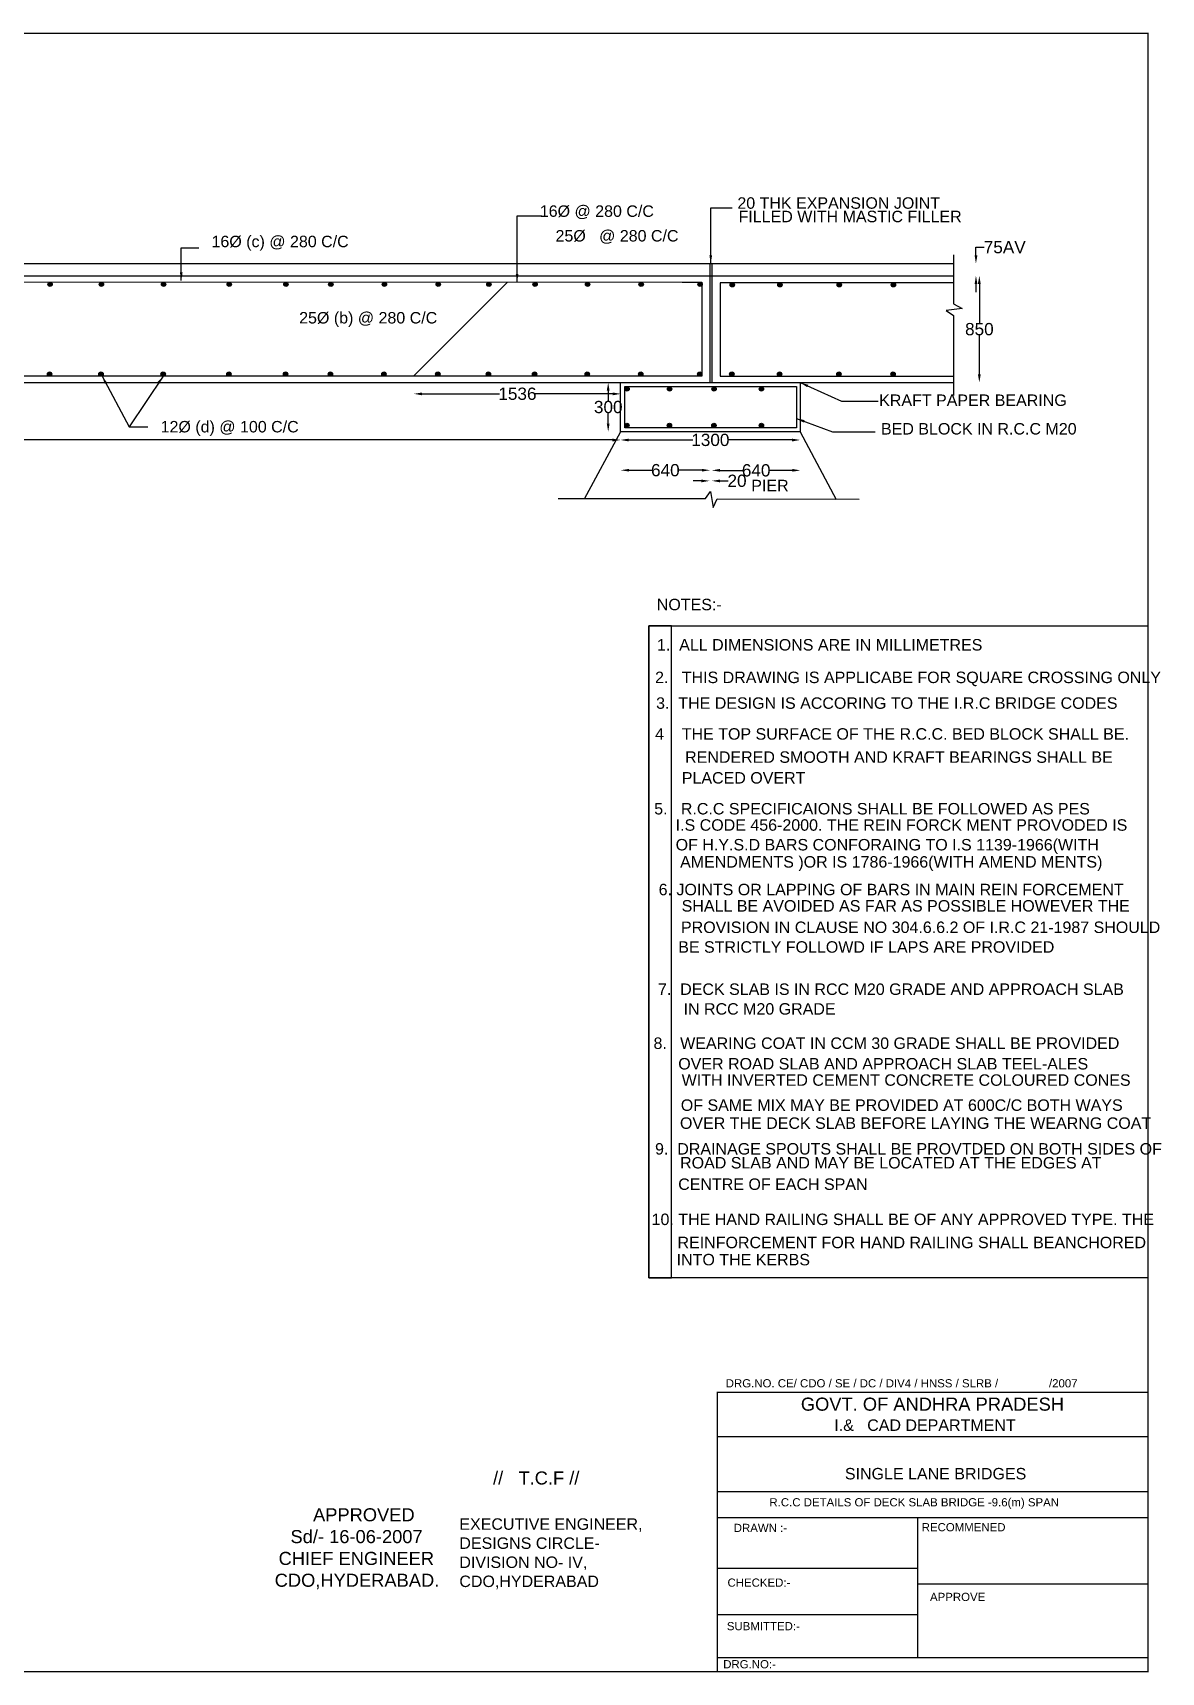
# Model space of a CAD drawing. Header units: inches. Extents: x -18497 to -1468, y 4811 to 18775.
# Drawn here: x -8364 to -1468, y 4811 to 14832 of the extents above; entities that cross this region are included whole.
import ezdxf

# ---------------------------------------------------------------- set-up
doc = ezdxf.new("R2010")
doc.units = ezdxf.units.IN
doc.header["$MEASUREMENT"] = 0
doc.styles.get("Standard").update_dxf_attribs({"font": 'arial.ttf'})
doc.dimstyles.new('ST100', dxfattribs={"dimtxt": 75, "dimasz": 50, "dimexe": 0, "dimexo": 10, "dimgap": 0.09, "dimtad": 0, "dimtih": 1, "dimtoh": 1, "dimdec": 0, "dimzin": 0, "dimdsep": 46, "dimtxsty": 'Standard', "dimcen": 0, "dimse1": 1, "dimse2": 1, "dimadec": 0, "dimazin": 0, "dimtfac": 1, "dimtdec": 0, "dimtofl": 0, "dimtmove": 0, "dimatfit": 3, "dimfxl": 50, "dimtolj": 1, "dimtzin": 0, "dimarcsym": 0})

# ---------------------------------------------------------------- blocks, each defined once
blk = doc.blocks.new('*D11')
at = {"color": 0, "lineweight": -2, "transparency": 16777216}
for p, q in [((-14722, 12343), (-9883, 12343)), ((-4821, 12343), (-9660, 12343))]:
    blk.add_line(p, q, dxfattribs=at)
at = {"color": 0, "transparency": 16777216}
for points in [[(-14722, 12351), (-14722, 12334), (-14772, 12343)], [(-4821, 12351), (-4821, 12334), (-4771, 12343)]]:
    blk.add_solid(points, dxfattribs=at)
at = {"layer": 'Defpoints', "color": 0, "transparency": 16777216}
for p in [(-14772, 12339), (-4771, 12343), (-4771, 12339)]:
    blk.add_point(p, dxfattribs=at)
at = {"color": 0, "transparency": 16777216, "insert": (-9772, 12343), "char_height": 75, "attachment_point": 5}
blk.add_mtext('\\A1;9600', dxfattribs=at)
blk = doc.blocks.new('*D12')
at = {"color": 0, "lineweight": -2, "transparency": 16777216}
for p, q in [((-4722, 12343), (-4331, 12343)), ((-3724, 12343), (-4114, 12343))]:
    blk.add_line(p, q, dxfattribs=at)
at = {"color": 0, "transparency": 16777216}
for points in [[(-4722, 12351), (-4722, 12334), (-4772, 12343)], [(-3724, 12351), (-3724, 12334), (-3674, 12343)]]:
    blk.add_solid(points, dxfattribs=at)
at = {"layer": 'Defpoints', "color": 0, "transparency": 16777216}
for p in [(-4772, 12393), (-3674, 12393), (-3674, 12343)]:
    blk.add_point(p, dxfattribs=at)
at = {"color": 0, "transparency": 16777216, "insert": (-4223, 12343), "char_height": 75, "attachment_point": 5}
blk.add_mtext('\\A1;1300', dxfattribs=at)
blk = doc.blocks.new('*D13')
at = {"color": 0, "lineweight": -2, "transparency": 16777216}
for p, q in [((-4847, 12644), (-4847, 12582)), ((-4847, 12443), (-4847, 12505))]:
    blk.add_line(p, q, dxfattribs=at)
at = {"color": 0, "transparency": 16777216}
for points in [[(-4856, 12644), (-4839, 12644), (-4847, 12694)], [(-4856, 12443), (-4839, 12443), (-4847, 12393)]]:
    blk.add_solid(points, dxfattribs=at)
at = {"layer": 'Defpoints', "color": 0, "transparency": 16777216}
for p in [(-4847, 12694), (-4772, 12694), (-4772, 12393)]:
    blk.add_point(p, dxfattribs=at)
at = {"color": 0, "transparency": 16777216, "insert": (-4847, 12544), "char_height": 75, "attachment_point": 5}
blk.add_mtext('\\A1;300', dxfattribs=at)
blk = doc.blocks.new('*D14')
at = {"color": 0, "lineweight": -2, "transparency": 16777216}
for p, q in [((-5985, 12625), (-5511, 12625)), ((-4820, 12625), (-5294, 12625))]:
    blk.add_line(p, q, dxfattribs=at)
at = {"color": 0, "transparency": 16777216}
for points in [[(-5985, 12633), (-5985, 12616), (-6035, 12625)], [(-4820, 12633), (-4820, 12616), (-4770, 12625)]]:
    blk.add_solid(points, dxfattribs=at)
at = {"layer": 'Defpoints', "color": 0, "transparency": 16777216}
for p in [(-6035, 12694), (-4770, 12694), (-4770, 12625)]:
    blk.add_point(p, dxfattribs=at)
at = {"color": 0, "transparency": 16777216, "insert": (-5402, 12625), "char_height": 75, "attachment_point": 5}
blk.add_mtext('\\A1;1536', dxfattribs=at)
blk = doc.blocks.new('*D15')
at = {"color": 0, "lineweight": -2, "transparency": 16777216}
for p, q in [((-2579, 13297), (-2579, 13059)), ((-2579, 12744), (-2579, 12982))]:
    blk.add_line(p, q, dxfattribs=at)
at = {"color": 0, "transparency": 16777216}
for points in [[(-2588, 13297), (-2571, 13297), (-2579, 13347)], [(-2588, 12744), (-2571, 12744), (-2579, 12694)]]:
    blk.add_solid(points, dxfattribs=at)
at = {"layer": 'Defpoints', "color": 0, "transparency": 16777216}
for p in [(-2736, 13347), (-2579, 13347), (-2738, 12694)]:
    blk.add_point(p, dxfattribs=at)
at = {"color": 0, "transparency": 16777216, "insert": (-2579, 13020), "char_height": 75, "attachment_point": 5}
blk.add_mtext('\\A1;850', dxfattribs=at)
blk = doc.blocks.new('*D16')
at = {"color": 0, "lineweight": -2, "transparency": 16777216}
for p, q in [((-2600, 13471), (-2600, 13521)), ((-2600, 13521), (-2550, 13521)), ((-2600, 13297), (-2600, 13247))]:
    blk.add_line(p, q, dxfattribs=at)
at = {"color": 0, "transparency": 16777216}
for points in [[(-2608, 13471), (-2591, 13471), (-2600, 13421)], [(-2608, 13297), (-2591, 13297), (-2600, 13347)]]:
    blk.add_solid(points, dxfattribs=at)
at = {"layer": 'Defpoints', "color": 0, "transparency": 16777216}
for p in [(-2736, 13421), (-2736, 13347), (-2600, 13421)]:
    blk.add_point(p, dxfattribs=at)
at = {"color": 0, "transparency": 16777216, "insert": (-2424, 13521), "char_height": 75, "attachment_point": 5}
blk.add_mtext('\\A1;75AV', dxfattribs=at)
blk = doc.blocks.new('*D44')
at = {"color": 0, "lineweight": -2, "transparency": 16777216}
for p, q in [((-4721, 12158), (-4581, 12158)), ((-4274, 12158), (-4415, 12158))]:
    blk.add_line(p, q, dxfattribs=at)
at = {"color": 0, "transparency": 16777216}
for points in [[(-4721, 12166), (-4721, 12150), (-4771, 12158)], [(-4274, 12166), (-4274, 12150), (-4224, 12158)]]:
    blk.add_solid(points, dxfattribs=at)
at = {"layer": 'Defpoints', "color": 0, "transparency": 16777216}
for p in [(-4771, 12161), (-4224, 12161), (-4224, 12158)]:
    blk.add_point(p, dxfattribs=at)
at = {"color": 0, "transparency": 16777216, "insert": (-4498, 12158), "char_height": 75, "attachment_point": 5}
blk.add_mtext('\\A1;640', dxfattribs=at)
blk = doc.blocks.new('*D45')
at = {"color": 0, "lineweight": -2, "transparency": 16777216}
for p, q in [((-4164, 12157), (-4026, 12157)), ((-3723, 12157), (-3860, 12157))]:
    blk.add_line(p, q, dxfattribs=at)
at = {"color": 0, "transparency": 16777216}
for points in [[(-4164, 12166), (-4164, 12149), (-4214, 12157)], [(-3723, 12166), (-3723, 12149), (-3673, 12157)]]:
    blk.add_solid(points, dxfattribs=at)
at = {"layer": 'Defpoints', "color": 0, "transparency": 16777216}
for p in [(-4214, 12157), (-3673, 12157), (-3673, 12157)]:
    blk.add_point(p, dxfattribs=at)
at = {"color": 0, "transparency": 16777216, "insert": (-3943, 12157), "char_height": 75, "attachment_point": 5}
blk.add_mtext('\\A1;640', dxfattribs=at)
blk = doc.blocks.new('*D46')
at = {"color": 0, "lineweight": -2, "transparency": 16777216}
for p, q in [((-4278, 12093), (-4328, 12093)), ((-4164, 12093), (-4114, 12093))]:
    blk.add_line(p, q, dxfattribs=at)
at = {"color": 0, "transparency": 16777216}
for points in [[(-4278, 12101), (-4278, 12084), (-4228, 12093)], [(-4164, 12101), (-4164, 12084), (-4214, 12093)]]:
    blk.add_solid(points, dxfattribs=at)
at = {"layer": 'Defpoints', "color": 0, "transparency": 16777216}
for p in [(-4228, 12157), (-4214, 12157), (-4214, 12093)]:
    blk.add_point(p, dxfattribs=at)
at = {"color": 0, "transparency": 16777216, "insert": (-4060, 12093), "char_height": 75, "attachment_point": 5}
blk.add_mtext('\\A1;20', dxfattribs=at)

msp = doc.modelspace()

# ---------------------------------------------------------------- hatches: boundary and pattern name
h = msp.add_hatch(color=256)
edge = h.paths.add_edge_path()
edge.add_arc((-8258.3, 13294.9), 13.3, 0, 360)
h = msp.add_hatch(color=256)
edge = h.paths.add_edge_path()
edge.add_arc((-7944.3, 13294.9), 13.3, 0, 360)
h = msp.add_hatch(color=256)
edge = h.paths.add_edge_path()
edge.add_arc((-7564.4, 13294.9), 13.3, 0, 360)
h = msp.add_hatch(color=256)
edge = h.paths.add_edge_path()
edge.add_arc((-7162.7, 13294.9), 13.3, 0, 360)
h = msp.add_hatch(color=256)
edge = h.paths.add_edge_path()
edge.add_arc((-6816.7, 13294.9), 13.3, 0, 360)
h = msp.add_hatch(color=256)
edge = h.paths.add_edge_path()
edge.add_arc((-6542.2, 13294.9), 13.3, 0, 360)
h = msp.add_hatch(color=256)
edge = h.paths.add_edge_path()
edge.add_arc((-6215, 13294.9), 13.3, 0, 360)
h = msp.add_hatch(color=256)
edge = h.paths.add_edge_path()
edge.add_arc((-5885.9, 13294.9), 13.3, 0, 360)
h = msp.add_hatch(color=256)
edge = h.paths.add_edge_path()
edge.add_arc((-5576.6, 13294.9), 13.3, 0, 360)
h = msp.add_hatch(color=256)
edge = h.paths.add_edge_path()
edge.add_arc((-5294.5, 13294.9), 13.3, 0, 360)
h = msp.add_hatch(color=256)
edge = h.paths.add_edge_path()
edge.add_arc((-4973, 13294.9), 13.3, 0, 360)
h = msp.add_hatch(color=256)
edge = h.paths.add_edge_path()
edge.add_arc((-4645.8, 13294.9), 13.3, 0, 360)
h = msp.add_hatch(color=256)
edge = h.paths.add_edge_path()
edge.add_arc((-4285.3, 13294.9), 13.3, 0, 360)
h = msp.add_hatch(color=256)
edge = h.paths.add_edge_path()
edge.add_arc((-4089.3, 13291.3), 13.3, 0, 360)
h = msp.add_hatch(color=256)
edge = h.paths.add_edge_path()
edge.add_arc((-3797.6, 13291.3), 13.3, 0, 360)
h = msp.add_hatch(color=256)
edge = h.paths.add_edge_path()
edge.add_arc((-3434.9, 13291.3), 13.3, 0, 360)
h = msp.add_hatch(color=256)
edge = h.paths.add_edge_path()
edge.add_arc((-3104.3, 13291.3), 13.3, 0, 360)
h = msp.add_hatch(color=256)
edge = h.paths.add_edge_path()
edge.add_arc((-8260.7, 12745.4), 13.3, 0, 360)
h = msp.add_hatch(color=256)
edge = h.paths.add_edge_path()
edge.add_arc((-7946.7, 12745.4), 13.3, 0, 360)
h = msp.add_hatch(color=256)
edge = h.paths.add_edge_path()
edge.add_arc((-7566.8, 12745.4), 13.3, 0, 360)
h = msp.add_hatch(color=256)
edge = h.paths.add_edge_path()
edge.add_arc((-7165.1, 12745.4), 13.3, 0, 360)
h = msp.add_hatch(color=256)
edge = h.paths.add_edge_path()
edge.add_arc((-6819.1, 12745.4), 13.3, 0, 360)
h = msp.add_hatch(color=256)
edge = h.paths.add_edge_path()
edge.add_arc((-6544.6, 12745.4), 13.3, 0, 360)
h = msp.add_hatch(color=256)
edge = h.paths.add_edge_path()
edge.add_arc((-6217.4, 12745.4), 13.3, 0, 360)
h = msp.add_hatch(color=256)
edge = h.paths.add_edge_path()
edge.add_arc((-5888.3, 12745.4), 13.3, 0, 360)
h = msp.add_hatch(color=256)
edge = h.paths.add_edge_path()
edge.add_arc((-5579, 12745.4), 13.3, 0, 360)
h = msp.add_hatch(color=256)
edge = h.paths.add_edge_path()
edge.add_arc((-5296.9, 12745.4), 13.3, 0, 360)
h = msp.add_hatch(color=256)
edge = h.paths.add_edge_path()
edge.add_arc((-4975.4, 12745.4), 13.3, 0, 360)
h = msp.add_hatch(color=256)
edge = h.paths.add_edge_path()
edge.add_arc((-4648.2, 12745.4), 13.3, 0, 360)
h = msp.add_hatch(color=256)
edge = h.paths.add_edge_path()
edge.add_arc((-4287.6, 12745.4), 13.3, 0, 360)
h = msp.add_hatch(color=256)
edge = h.paths.add_edge_path()
edge.add_arc((-4091.7, 12745.4), 13.3, 0, 360)
h = msp.add_hatch(color=256)
edge = h.paths.add_edge_path()
edge.add_arc((-3800, 12745.4), 13.3, 0, 360)
h = msp.add_hatch(color=256)
edge = h.paths.add_edge_path()
edge.add_arc((-3437.3, 12745.4), 13.3, 0, 360)
h = msp.add_hatch(color=256)
edge = h.paths.add_edge_path()
edge.add_arc((-3106.7, 12745.4), 13.3, 0, 360)
h = msp.add_hatch(color=256)
edge = h.paths.add_edge_path()
edge.add_arc((-4732.1, 12654.9), 13.3, 0, 360)
h = msp.add_hatch(color=256)
edge = h.paths.add_edge_path()
edge.add_arc((-4472.2, 12654.6), 13.3, 0, 360)
h = msp.add_hatch(color=256)
edge = h.paths.add_edge_path()
edge.add_arc((-4200.5, 12655.2), 13.3, 0, 360)
h = msp.add_hatch(color=256)
edge = h.paths.add_edge_path()
edge.add_arc((-3910.7, 12655), 13.3, 0, 360)
h = msp.add_hatch(color=256)
edge = h.paths.add_edge_path()
edge.add_arc((-4732.9, 12432), 13.3, 0, 360)
h = msp.add_hatch(color=256)
edge = h.paths.add_edge_path()
edge.add_arc((-4472.7, 12431.5), 13.3, 0, 360)
h = msp.add_hatch(color=256)
edge = h.paths.add_edge_path()
edge.add_arc((-4201.2, 12431.4), 13.3, 0, 360)
h = msp.add_hatch(color=256)
edge = h.paths.add_edge_path()
edge.add_arc((-3910.8, 12431.6), 13.3, 0, 360)

# ---------------------------------------------------------------- linework, layer by layer
at = {"const_width": 8}
for points in [[(-18492.8, 14827.8), (-1548.8, 14827.8), (-1548.8, 4815), (-18492.8, 4815)], [(-4179.8, 6520.8), (-1548.8, 6520.8), (-1548.8, 4815), (-4179.8, 4815)]]:
    msp.add_lwpolyline(points, close=True, dxfattribs=at)
for points in [[(-2736.4, 13473.7), (-2736.4, 13174.2), (-2683.9, 13147.4), (-2782.9, 13133.8), (-2738, 13104.3), (-2738, 12615.1)], [(-16628.5, 13420.8), (-2736.4, 13420.8)], [(-16628.5, 13346.9), (-2736.4, 13346.9)], [(-4225.8, 13420.8), (-4225.8, 12692.3)], [(-4214.4, 13420.8), (-4214.4, 12692.3)], [(-15318.5, 13237.6), (-15318.5, 12693.6), (-14772.1, 12693.6), (-4770, 12693.6), (-3673.7, 12693.6), (-2738, 12693.6)], [(-4394.3, 13307.4), (-4275.3, 13307.4), (-4275.3, 12732.1), (-15258.1, 12732.1), (-15258.1, 13309.1), (-4394.3, 13307.4)], [(-5461.7, 13307.6), (-6036.5, 12732.1)], [(-2736.4, 13303.7), (-4163.5, 13303.7), (-4163.5, 12732.9), (-2738, 12732.9)], [(-3673.7, 12693.6), (-3673.7, 12393.4), (-4771.9, 12393.4), (-4771.9, 12693.6)], [(-4771.9, 12393.4), (-4994.1, 11981.9)], [(-3673.7, 12393.4), (-3454.6, 11979.7)], [(-5152.4, 11984.6), (-4252.5, 11984.6), (-4221.7, 12027.2), (-4206, 11929.9), (-4181.3, 11982.4), (-3312.7, 11980.8)], [(-4179.8, 6251.5), (-1548.8, 6251.5)], [(-4179.8, 5916.2), (-1548.8, 5916.2)], [(-4179.8, 5757.3), (-1548.8, 5757.3)], [(-2957.3, 5757.3), (-2957.3, 4900.8)], [(-4179.8, 5447.4), (-2957.3, 5447.4)], [(-2957.3, 5351.9), (-1548.8, 5351.9)], [(-4179.8, 5164.5), (-2957.3, 5164.5)], [(-4179.8, 4900.8), (-1548.8, 4900.8)]]:
    msp.add_lwpolyline(points)
for points in [[(-4746.3, 12669.2), (-3696.9, 12669.2), (-3696.9, 12418.1), (-4746.3, 12418.1)], [(-4599.1, 11206.7), (-1548.8, 11206.7), (-1548.8, 7221.3), (-4599.1, 7221.3)], [(-4461.3, 11206.7), (-4599.1, 11206.7), (-4599.1, 7221.3), (-4461.3, 7221.3)]]:
    msp.add_lwpolyline(points, close=True)
for centre in [(-8258.3, 13294.9), (-7944.3, 13294.9), (-7564.4, 13294.9), (-7162.7, 13294.9), (-6816.7, 13294.9), (-6542.2, 13294.9), (-6215, 13294.9), (-5885.9, 13294.9), (-5576.6, 13294.9), (-5294.5, 13294.9), (-4973, 13294.9), (-4645.8, 13294.9), (-4285.3, 13294.9), (-4089.3, 13291.3), (-3797.6, 13291.3), (-3434.9, 13291.3), (-3104.3, 13291.3), (-8260.7, 12745.4), (-7946.7, 12745.4), (-7566.8, 12745.4), (-7165.1, 12745.4), (-6819.1, 12745.4), (-6544.6, 12745.4), (-6217.4, 12745.4), (-5888.3, 12745.4), (-5579, 12745.4), (-5296.9, 12745.4), (-4975.4, 12745.4), (-4648.2, 12745.4), (-4287.6, 12745.4), (-4091.7, 12745.4), (-3800, 12745.4), (-3437.3, 12745.4), (-3106.7, 12745.4), (-4732.1, 12654.9), (-4472.2, 12654.6), (-4200.5, 12655.2), (-3910.7, 12655), (-4732.9, 12432), (-4472.7, 12431.5), (-4201.2, 12431.4), (-3910.8, 12431.6)]:
    msp.add_circle(centre, 13.3)

# ---------------------------------------------------------------- texts
for s, height, p in [('   16Ø @ 280 C/C', 70, (-5346.6, 13706.8)), ('20 THK EXPANSION JOINT', 70, (-4057.8, 13756.3)), (' FILLED WITH MASTIC FILLER', 70, (-4077.7, 13673.9)), ('   25Ø   @ 280 C/C', 70, (-5250.5, 13556)), ('   16Ø (c) @ 280 C/C', 70, (-7352.8, 13521.2)), ('   25Ø (b) @ 280 C/C', 70, (-6817.3, 13054.9)), (' KRAFT PAPER BEARING', 70, (-3218.6, 12550.9)), ('   12Ø (d) @ 100 C/C', 70, (-7663.8, 12389.1)), ('  BED BLOCK IN R.C.C M20', 70, (-3234.5, 12376.3)), ('PIER', 70, (-3972.7, 12029.5)), (' NOTES:-', 70, (-4577.4, 11302.2)), ('  1.  ALL DIMENSIONS ARE IN MILLIMETRES', 70, (-4603.6, 11056)), (' 2.   THIS DRAWING IS APPLICABE FOR SQUARE CROSSING ONLY', 70, (-4587.9, 10856.9)), ('  3.  THE DESIGN IS ACCORING TO THE I.R.C BRIDGE CODES', 70, (-4608.8, 10699.7)), (' 4    THE TOP SURFACE OF THE R.C.C. BED BLOCK SHALL BE.', 70, (-4587.9, 10511.1)), (' RENDERED SMOOTH AND KRAFT BEARINGS SHALL BE', 70, (-4404.3, 10369.6)), ('  PLACED OVERT', 70, (-4451.6, 10242.7)), (' 5.   R.C.C SPECIFICAIONS SHALL BE FOLLOWED AS PES', 70, (-4593.3, 10054)), (' I.S CODE 456-2000. THE REIN FORCK MENT PROVODED IS', 70, (-4462.1, 9954.5)), (' OF H.Y.S.D BARS CONFORAING TO I.S 1139-1966(WITH', 70, (-4462.1, 9834)), ('  AMENDMENTS )OR IS 1786-1966(WITH AMEND MENTS)', 70, (-4462.1, 9729.2)), ('  6. JOINTS OR LAPPING OF BARS IN MAIN REIN FORCEMENT', 70, (-4593.2, 9560)), (' SHALL BE AVOIDED AS FAR AS POSSIBLE HOWEVER THE', 70, (-4425.4, 9460.4)), ('  PROVISION IN CLAUSE NO 304.6.6.2 OF I.R.C 21-1987 SHOULD', 70, (-4456.8, 9329.4)), (' BE STRICTLY FOLLOWD IF LAPS ARE PROVIDED', 70, (-4446.4, 9208.9)), ('   7.  DECK SLAB IS IN RCC M20 GRADE AND APPROACH SLAB', 70, (-4624.7, 8950.9)), ('  IN RCC M20 GRADE', 70, (-4441.1, 8830.4)), ('  8.   WEARING COAT IN CCM 30 GRADE SHALL BE PROVIDED', 70, (-4624.7, 8620.8)), (' OVER ROAD SLAB AND APPROACH SLAB TEEL-ALES', 70, (-4446.4, 8495.1)), (' WITH INVERTED CEMENT CONCRETE COLOURED CONES', 70, (-4425.4, 8395.5)), (' OF SAME MIX MAY BE PROVIDED AT 600C/C BOTH WAYS', 70, (-4430.7, 8242.3)), (' OVER THE DECK SLAB BEFORE LAYING THE WEARNG COAT', 70, (-4435.9, 8132.3)), (' 9.  DRAINAGE SPOUTS SHALL BE PROVTDED ON BOTH SIDES OF', 70, (-4588.1, 7975.1)), ('  ROAD SLAB AND MAY BE LOCATED AT THE EDGES AT', 70, (-4462.2, 7890)), (' CENTRE OF EACH SPAN', 70, (-4446.5, 7759)), (' 10. THE HAND RAILING SHALL BE OF ANY APPROVED TYPE. THE', 70, (-4609.1, 7544.2)), ('  REINFORCEMENT FOR HAND RAILING SHALL BEANCHORED', 70, (-4478, 7402.7)), ('  INTO THE KERBS', 70, (-4483.2, 7297.9)), ('         DRG.NO. CE/ CDO / SE / DC / DIV4 / HNSS / SLRB /                /2007', 50, (-4303.7, 6552)), ('  //   T.C.F //', 80, (-5613.1, 5958.2)), ('     SINGLE LANE BRIDGES', 70, (-3536.6, 5989.6)), ('                 R.C.C DETAILS OF DECK SLAB BRIDGE -9.6(m) SPAN', 50, (-4191.9, 5824.6)), ('              DRAWN :-', 50, (-4351.8, 5668.1)), ('             RECOMMENED', 50, (-3183.7, 5672.3)), ('              CHECKED:-', 50, (-4389.8, 5333.6)), ('                APPROVE', 50, (-3191.2, 5246.2)), ('             SUBMITTED:-', 50, (-4374.6, 5067.5)), ('                DRG.NO:-', 50, (-4454.8, 4834.8))]:
    msp.add_text(s, height=height).set_placement(p)
at = {"attachment_point": 1}
for s, insert, char_height, width in [('\\pi4.50205;   GOVT. OF ANDHRA PRADESH {\\H0.875x;      \\P\\pi302.06344;I.&   CAD DEPARTMENT}', (-3767.5, 6489.5), 80, 1701.446), ('\\pi172.24025;   APPROVED     \\P\\pi127.57449;Sd/- 16-06-2007       \\P\\pi54.83234;CHIEF ENGINEER        \\P\\pi31.01242;CDO,HYDERABAD.', (-6916.3, 5813.3), 80, 1052.748), ('EXECUTIVE ENGINEER,       DESIGNS CIRCLE-       DIVISION NO- IV,\\PCDO,HYDERABAD', (-5756.8, 5751.6), 70, 1286.498)]:
    msp.add_mtext(s, dxfattribs=dict(at, insert=insert, char_height=char_height, width=width))

# ---------------------------------------------------------------- dimensions: what is measured, and where the dimension line sits
dim = msp.add_aligned_dim(p1=(-2736.4, 13346.9), p2=(-2736.4, 13420.8), distance=-136.5, text='75AV', dimstyle='ST100')
dim.commit()
dim.dimension.update_dxf_attribs({"geometry": '*D16', "text_midpoint": (-2424.5, 13520.8)})
dim = msp.add_linear_dim(base=(-2579.2, 13346.9), p1=(-2738, 12693.6), p2=(-2736.4, 13346.9), angle=90, text='850', dimstyle='ST100')
dim.commit()
dim.dimension.update_dxf_attribs({"geometry": '*D15', "text_midpoint": (-2579.2, 13020.2)})
for base, p1, p2, text, picture, middle in [((-4770, 12624.5), (-6035, 12693.6), (-4770, 12693.6), '1536', '*D14', (-5402.5, 12624.5)), ((-4770.9, 12342.8), (-14772.1, 12339), (-4770.9, 12339), '9600', '*D11', (-9771.5, 12342.8)), ((-3673.7, 12342.8), (-4771.9, 12393.4), (-3673.7, 12393.4), '1300', '*D12', (-4222.8, 12342.8)), ((-4224.4, 12157.9), (-4770.7, 12160.7), (-4224.4, 12160.7), '640', '*D44', (-4497.5, 12157.9)), ((-4214.1, 12092.6), (-4227.6, 12157.3), (-4214.1, 12157.2), '20', '*D46', (-4059.8, 12092.6)), ((-3672.7, 12157.2), (-4214.1, 12157.2), (-3672.7, 12157.2), '640', '*D45', (-3943.4, 12157.2))]:
    dim = msp.add_linear_dim(base=base, p1=p1, p2=p2, text=text, dimstyle='ST100')
    dim.commit()
    dim.dimension.update_dxf_attribs({"geometry": picture, "text_midpoint": middle})
dim = msp.add_linear_dim(base=(-4847.2, 12693.6), p1=(-4771.9, 12393.4), p2=(-4771.9, 12693.6), angle=90, dimstyle='ST100')
dim.commit()
dim.dimension.update_dxf_attribs({"geometry": '*D13', "text_midpoint": (-4847.2, 12543.5)})

# ---------------------------------------------------------------- leaders
for points in [[(-4220.5, 13420.8), (-4220.5, 13761), (-4090.4, 13761)], [(-5403.9, 13307.6), (-5403.9, 13713.2), (-5252.1, 13713.2)], [(-7456.2, 13316.9), (-7456.2, 13517.9), (-7349.6, 13517.9)], [(-7940.4, 12733.7), (-7774.2, 12423.8), (-7660, 12423.8)], [(-7567.8, 12732.1), (-7774.2, 12423.8)], [(-3673.7, 12693.6), (-3421.8, 12579.6), (-3196.6, 12579.6)], [(-3696.9, 12474.3), (-3476.9, 12392.1), (-3214.8, 12392.1)]]:
    msp.add_leader(points, dimstyle='ST100', override={"dimgap": 0.09, "dimtad": 0})

doc.saveas('drawing.dxf')
